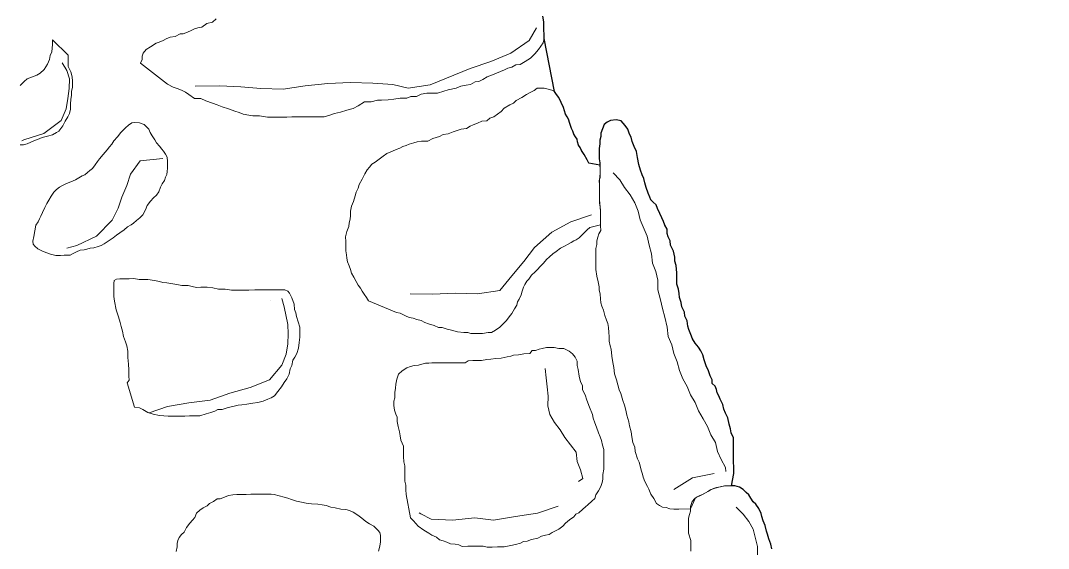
# Model space of a CAD drawing. Header units: millimetres. Extents: x -3113 to 15022, y -19591 to 4665.
# Drawn here: x -1424 to -769, y 605 to 941 of the extents above; entities that cross this region are included whole.
import ezdxf

# ---------------------------------------------------------------- set-up
doc = ezdxf.new("R2010")
doc.units = ezdxf.units.MM
doc.header["$XCLIPFRAME"] = 2
for name, color, linetype, lineweight in [('0A-detail', 7, 'Continuous', 18), ('0A-detail-detail', 7, 'Continuous', 13), ('0T-walltop', 7, 'Continuous', 30)]:
    doc.layers.add(name, color=color, linetype=linetype, lineweight=lineweight)
picture_1 = doc.add_image_def('image1.tif', size_in_pixel=(6668, 8809))

msp = doc.modelspace()

# ---------------------------------------------------------------- linework, layer by layer
at = {"layer": '0A-detail'}
for points in [[(-1091.35, 944.16), (-1090.71, 940.56), (-1090.7, 938.56), (-1090.67, 935.46), (-1090.64, 932.36), (-1090.62, 929.76), (-1091.19, 927.16), (-1092.67, 925.04), (-1094.05, 922.83), (-1096.43, 920.11), (-1099.3, 917.28), (-1102.58, 915.15), (-1105.77, 913.32), (-1108.57, 913.1), (-1111.15, 911.48), (-1113.75, 910.95), (-1115.84, 909.93), (-1118.33, 908.81), (-1120.92, 907.79), (-1123.51, 906.76), (-1126.9, 905.33), (-1129.68, 903.61), (-1132.27, 902.48), (-1134.47, 902.16), (-1137.45, 900.44), (-1140.25, 900.11), (-1143.64, 899.38), (-1146.73, 898.25), (-1151.82, 897.21), (-1154.41, 896.18), (-1158.5, 895.05), (-1161.1, 895.02), (-1165.3, 894.98), (-1168.9, 894.25), (-1171.99, 892.92), (-1175.59, 892.89), (-1178.18, 891.77), (-1182.28, 891.73), (-1186.47, 891.19), (-1190.07, 890.66), (-1194.17, 890.62), (-1196.77, 890.6), (-1200.86, 889.56), (-1204.96, 889.53), (-1209.13, 886.89), (-1212.22, 885.26), (-1216.31, 884.22), (-1220.4, 882.79), (-1224.09, 882.05), (-1227.18, 881.02), (-1230.77, 879.99), (-1234.37, 879.96), (-1237.97, 879.93), (-1240.57, 879.9), (-1243.67, 879.87), (-1246.27, 879.85), (-1248.87, 879.83), (-1251.37, 879.8), (-1254.57, 879.78), (-1259.67, 879.73), (-1263.27, 879.7), (-1266.87, 879.66), (-1272.08, 880.62), (-1276.18, 880.58), (-1278.78, 881.06), (-1282.39, 881.52), (-1285, 882.6), (-1287.61, 883.58), (-1291.72, 884.94), (-1295.83, 886.3), (-1298.94, 887.57), (-1302.05, 888.65), (-1306.27, 890.11), (-1309.38, 891.68), (-1313.48, 891.64), (-1317.1, 894.11), (-1319.22, 895.69), (-1321.33, 896.67), (-1323.84, 897.75), (-1327.04, 898.72), (-1330.66, 900.69), (-1347.78, 914.03), (-1346.81, 916.54), (-1346.83, 918.64), (-1346.14, 920.55), (-1344.26, 922.77), (-1341.48, 924.59), (-1337.9, 926.82), (-1336.01, 927.54), (-1333.42, 928.56), (-1331.43, 929.68), (-1328.83, 930.71), (-1325.74, 931.23), (-1322.65, 932.86), (-1320.55, 932.88), (-1317.96, 933.9), (-1315.47, 934.93), (-1313.38, 936.05), (-1311.29, 936.56), (-1308.69, 937.09), (-1305.61, 939.52), (-1302.02, 940.25), (-1299.54, 942.37)], [(-1424.46, 899.94), (-1421.98, 902.36), (-1420.1, 904.08), (-1417.41, 905.2), (-1413.92, 906.43), (-1411.83, 907.75), (-1409.35, 910.18), (-1407.18, 913.4), (-1405.91, 916.41), (-1405.33, 919.11), (-1404.35, 921.32), (-1403.99, 925.93), (-1404.02, 928.93), (-1394.03, 919.22), (-1394.01, 916.52), (-1393.99, 914.52), (-1393.97, 911.92), (-1392.34, 908.63), (-1391.31, 905.34), (-1391.28, 902.64), (-1391.26, 900.64), (-1391.25, 898.74), (-1391.82, 896.03), (-1391.8, 893.73), (-1392.18, 891.03), (-1392.45, 888.13), (-1392.42, 884.83), (-1393.2, 882.02), (-1394.08, 879.81), (-1395.85, 877.2), (-1397.43, 874.18), (-1398.61, 872.47), (-1399.9, 870.86), (-1401.49, 869.95), (-1403.87, 868.42), (-1407.17, 867.49), (-1410.46, 866.76), (-1413.45, 865.44), (-1415.34, 864.72), (-1417.73, 863.7), (-1420.02, 862.78), (-1422.32, 862.06), (-1424.62, 862.04)], [(-997.05, 603), (-997.08, 605.7), (-997.12, 609.69), (-998.46, 614.28), (-998.5, 618.58), (-998.53, 621.88), (-998.54, 623.88), (-997.96, 626.19), (-997.29, 628.49), (-997.31, 631.39), (-996.24, 634.5), (-994.76, 636.22), (-993.37, 637.43), (-991.77, 638.14), (-989.28, 639.27), (-986.2, 640.99), (-984.51, 642.11), (-982.61, 642.83), (-980.62, 643.55), (-978.32, 643.87), (-975.63, 644.59), (-972.93, 644.62), (-971.03, 644.63), (-969.03, 644.65), (-966.02, 643.68), (-963.71, 642.3), (-961.69, 640.32), (-960.08, 638.73), (-958.86, 636.74), (-957.34, 634.46), (-955.72, 632.87), (-953.7, 630.09), (-952.27, 626.9), (-951.85, 625.11), (-950.93, 622.31), (-949.6, 619.33), (-948.87, 615.73), (-948.25, 613.74), (-947.42, 610.74), (-945.99, 607.36), (-945.47, 604.46)], [(-1325.07, 602.73), (-1324.39, 605.73), (-1324.41, 607.73), (-1324.03, 609.64), (-1323.15, 611.64), (-1321.66, 613.46), (-1320.08, 614.97), (-1318.6, 618.09), (-1316.33, 620.81), (-1314.65, 622.62), (-1313.16, 624.33), (-1312.09, 627.24), (-1310.1, 628.96), (-1307.82, 630.58), (-1305.43, 631.91), (-1303.84, 633.32), (-1301.25, 634.64), (-1298.87, 636.36), (-1296.97, 636.38), (-1294.28, 637.31), (-1291.69, 638.43), (-1289.09, 638.75), (-1286.39, 639.08), (-1283.39, 639.1), (-1280.49, 639.13), (-1277.49, 639.16), (-1273.79, 639.19), (-1270.49, 639.22), (-1266.89, 639.25), (-1264.59, 639.28), (-1262.59, 639.09), (-1259.48, 638.22), (-1256.18, 637.35), (-1253.97, 636.77), (-1251.66, 635.89), (-1248.35, 634.82), (-1245.15, 634.15), (-1242.34, 633.58), (-1238.74, 633.11), (-1234.74, 632.95), (-1232.03, 632.37), (-1229.43, 631.99), (-1226.52, 631.02), (-1223.81, 630.44), (-1220.11, 629.78), (-1216.9, 629.51), (-1214.6, 628.83), (-1212.19, 627.85), (-1209.27, 625.88), (-1206.85, 624), (-1204.23, 621.92), (-1201.92, 620.34), (-1199.21, 618.77), (-1196.58, 616.39), (-1195.27, 614.8), (-1194.85, 612.81), (-1194.83, 610.81), (-1194.82, 608.91), (-1195.29, 606.2), (-1196.06, 602.89)]]:
    msp.add_lwpolyline(points, dxfattribs=at)
for points in [[(-1184.64, 755.1), (-1202.41, 762.64), (-1203.73, 764.63), (-1205.25, 766.82), (-1206.56, 768.81), (-1207.58, 770.6), (-1209, 772.58), (-1210.42, 774.87), (-1211.94, 777.66), (-1213.27, 780.25), (-1213.99, 782.64), (-1214.91, 784.93), (-1215.83, 787.52), (-1216.35, 789.82), (-1216.57, 791.82), (-1217, 794.41), (-1217.02, 796.71), (-1217.05, 800.41), (-1217.08, 803.41), (-1216.31, 806.82), (-1215.14, 810.03), (-1214.86, 812.33), (-1214.28, 814.64), (-1213.9, 816.94), (-1213.93, 819.84), (-1213.35, 822.95), (-1211.98, 825.96), (-1211.11, 829.57), (-1210.43, 831.87), (-1209.16, 834.48), (-1208.48, 836.79), (-1206.61, 840.21), (-1204.94, 843.52), (-1203.26, 846.14), (-1201.98, 847.85), (-1200.4, 849.76), (-1198.31, 851.08), (-1195.72, 852.91), (-1193.14, 854.83), (-1190.86, 856.55), (-1187.17, 858.08), (-1184.78, 859.11), (-1182.59, 859.93), (-1180.6, 860.94), (-1178.6, 861.56), (-1176.61, 862.48), (-1173.72, 863.21), (-1171.42, 863.93), (-1168.73, 864.35), (-1164.73, 864.39), (-1161.44, 866.02), (-1157.15, 867.36), (-1154.87, 868.68), (-1151.77, 869.11), (-1148.48, 870.24), (-1145.99, 871.16), (-1143.4, 872.08), (-1140.1, 872.51), (-1137.71, 873.93), (-1135.72, 874.75), (-1133.13, 875.87), (-1130.24, 877.1), (-1127.14, 877.33), (-1125.26, 878.95), (-1122.57, 879.97), (-1120.28, 881.59), (-1118, 883.31), (-1116.01, 885.33), (-1112.43, 887.46), (-1110.05, 888.68), (-1108.46, 890.3), (-1104.78, 892.23), (-1101.79, 894.06), (-1099.11, 895.58), (-1096.92, 896.7), (-1094.93, 898.12), (-1092.93, 898.14), (-1090.63, 898.16), (-1088.02, 897.48), (-1085.72, 897), (-1083.91, 896.02), (-1082.59, 894.23), (-1081.18, 892.25), (-1079.65, 888.96), (-1078.32, 885.77), (-1077.6, 883.68), (-1076.98, 881.68), (-1075.96, 879.99), (-1074.95, 878.4), (-1074.13, 875.61), (-1073.1, 872.52), (-1072.18, 870.83), (-1071.56, 868.83), (-1070.55, 867.24), (-1069.53, 865.55), (-1069.22, 863.95), (-1068.7, 861.76), (-1067.49, 860.27), (-1066.67, 858.48), (-1065.05, 855.79), (-1063.11, 852.41), (-1062.1, 850.42), (-1054.98, 848.98), (-1054.86, 846.48), (-1054.84, 843.78), (-1055.3, 839.68), (-1055.37, 836.98), (-1055.34, 833.58), (-1055.32, 830.98), (-1055.3, 828.28), (-1055.17, 825.08), (-1054.84, 822.38), (-1054.62, 819.58), (-1054.59, 816.68), (-1054.57, 814.08), (-1054.54, 811.08), (-1061.43, 809.42), (-1063.21, 807.9), (-1065.19, 805.79), (-1066.58, 804.47), (-1068.27, 802.76), (-1070.05, 801.54), (-1071.55, 800.73), (-1073.24, 799.71), (-1075.23, 798.7), (-1077.52, 797.47), (-1080.11, 796.15), (-1082.79, 793.93), (-1085.07, 792.51), (-1087.06, 790.69), (-1089.04, 788.87), (-1091.02, 786.65), (-1093.1, 784.53), (-1094.88, 782.62), (-1096.27, 781), (-1098.55, 778.98), (-1100.23, 776.37), (-1101.52, 775.06), (-1102.8, 773.05), (-1103.68, 771.34), (-1104.56, 768.63), (-1105.24, 766.42), (-1106.51, 763.71), (-1107.6, 762), (-1107.98, 759.8), (-1109.46, 757.38), (-1111.23, 754.47), (-1112.81, 752.45), (-1114.49, 750.04), (-1116.47, 748.12), (-1118.75, 745.8), (-1121.53, 743.77), (-1124.02, 742.45), (-1126.32, 742.43), (-1129.92, 741.7), (-1133.22, 741.67), (-1135.22, 741.65), (-1137.22, 741.63), (-1139.22, 742.31), (-1141.82, 742.29), (-1145.83, 742.85), (-1149.54, 743.92), (-1152.44, 744.39), (-1155.45, 745.47), (-1157.95, 745.64), (-1160.76, 746.72), (-1164.17, 747.99), (-1166.68, 748.67), (-1168.99, 749.94), (-1171.7, 750.62), (-1174.01, 751.5), (-1176.61, 751.88), (-1178.92, 752.96), (-1182.34, 754.72)], [(-994.06, 636.82), (-997.3, 629.89), (-1004.6, 629.73), (-1007.9, 629.7), (-1010.5, 629.97), (-1012.81, 630.75), (-1015.21, 631.03), (-1017.12, 632.11), (-1018.83, 633.2), (-1020.66, 636.58), (-1022.48, 639.17), (-1023.91, 642.45), (-1024.73, 644.15), (-1026.46, 647.23), (-1027.48, 650.02), (-1027.9, 652.02), (-1028.62, 654.61), (-1029.45, 657.3), (-1029.97, 659.6), (-1030.99, 661.89), (-1032.43, 666.48), (-1032.76, 669.17), (-1034.08, 672.16), (-1034.71, 675.76), (-1035.14, 679.05), (-1036.18, 682.84), (-1036.5, 685.34), (-1037.84, 689.63), (-1038.57, 692.92), (-1039.3, 695.92), (-1040.42, 698.91), (-1041.67, 703.5), (-1042.69, 705.79), (-1043.62, 709.08), (-1044.34, 712.07), (-1045.68, 715.96), (-1046.12, 719.96), (-1046.75, 723.25), (-1047.48, 727.24), (-1047.82, 731.64), (-1048.54, 733.83), (-1049.17, 736.73), (-1049.2, 739.83), (-1049.22, 742.43), (-1049.45, 745.53), (-1049.97, 748.02), (-1050.79, 750.31), (-1051.82, 753.21), (-1052.65, 756.6), (-1053.77, 759.19), (-1054.39, 761.18), (-1054.71, 763.88), (-1054.74, 766.88), (-1055.46, 769.47), (-1055.48, 771.47), (-1056.11, 774.77), (-1057.04, 778.26), (-1057.58, 782.45), (-1057.61, 785.75), (-1057.63, 787.95), (-1057.66, 790.65), (-1057.68, 793.25), (-1057.7, 795.85), (-1057.03, 798.56), (-1057.05, 800.86), (-1056.37, 803.17), (-1055.59, 805.37), (-1054.51, 807.48), (-1054.53, 810.48), (-1054.56, 813.18), (-1054.58, 815.08), (-1054.6, 817.28), (-1054.62, 820.38), (-1055.06, 824.38), (-1055.29, 827.28), (-1055.31, 829.28), (-1055.34, 832.78), (-1055.37, 836.28), (-1055.4, 839.28), (-1054.81, 841.18), (-1054.83, 843.18), (-1054.85, 845.58), (-1054.87, 847.48), (-1055.1, 850.58), (-1055.52, 853.08), (-1055.55, 856.08), (-1055.58, 859.78), (-1055.01, 862.68), (-1055.03, 864.98), (-1054.35, 867.39), (-1054.37, 869.39), (-1053.29, 872.3), (-1052.22, 875.11), (-1050.43, 876.42), (-1048.24, 877.54), (-1044.55, 878.08), (-1041.44, 877.4), (-1038.91, 874.43), (-1037.19, 871.94), (-1036.06, 868.85), (-1035.14, 866.86), (-1034.52, 864.17), (-1033.09, 860.98), (-1031.76, 857.69), (-1031.03, 854), (-1030.09, 849.41), (-1029.05, 845.82), (-1028.13, 842.92), (-1027.01, 840.53), (-1026.28, 837.84), (-1025.45, 834.85), (-1024.22, 831.26), (-1023.1, 828.67), (-1022.58, 826.97), (-1021.07, 825.39), (-1019.25, 823.7), (-1018.23, 821.41), (-1016.9, 818.32), (-1015.48, 815.44), (-1014.56, 813.15), (-1013.54, 810.85), (-1012.11, 808.27), (-1012.09, 805.57), (-1011.47, 803.27), (-1010.25, 800.78), (-1010.02, 797.99), (-1008.09, 794.2), (-1007.35, 790.41), (-1007.33, 787.81), (-1006.3, 785.12), (-1005.96, 780.32), (-1005.93, 777.22), (-1005.9, 773.22), (-1004.87, 769.93), (-1004.54, 767.23), (-1004.32, 764.64), (-1003.29, 761.55), (-1002.76, 758.65), (-1001.13, 755.36), (-1000.81, 752.77), (-999.38, 749.78), (-999.05, 746.48), (-998.33, 744.19), (-997.1, 741.1), (-996.08, 738.31), (-994.25, 735.63), (-992.13, 733.05), (-990.61, 730.66), (-989.49, 728.07), (-988.46, 724.88), (-987.22, 721.09), (-985.89, 717.9), (-984.67, 714.81), (-983.54, 712.22), (-983.52, 709.92), (-981.5, 708.04), (-980.79, 705.95), (-980.17, 703.85), (-979.15, 702.06), (-978.43, 699.77), (-976.7, 696.38), (-976.07, 693.49), (-974.95, 690.9), (-973.52, 688.01), (-972.69, 683.82), (-971.76, 680.93), (-971.34, 678.33), (-969.91, 675.24), (-969.88, 672.34), (-969.86, 670.04), (-969.83, 667.14), (-969.8, 663.84), (-969.78, 661.44), (-969.76, 659.14), (-969.74, 657.14), (-969.72, 654.84), (-969.7, 652.54), (-971.03, 644.63), (-973.63, 644.61), (-976.33, 644.38), (-980.12, 643.55), (-982.12, 642.93), (-984.11, 642.21), (-985.8, 641.2), (-987.69, 640.08), (-990.48, 638.66)], [(-1353.44, 875.98), (-1351.54, 876.2), (-1348.54, 876.03), (-1345.43, 874.95), (-1343.82, 873.37), (-1342.6, 871.98), (-1341.59, 869.99), (-1340.36, 867.7), (-1338.74, 865.31), (-1337.63, 863.42), (-1335.81, 861.24), (-1334.19, 859.35), (-1333.08, 857.96), (-1331.86, 856.08), (-1330.84, 854.28), (-1330.62, 851.49), (-1330.59, 848.89), (-1330.58, 847.19), (-1330.86, 845.08), (-1331.14, 843.18), (-1331.83, 841.37), (-1332.61, 839.37), (-1333.99, 837.16), (-1335.17, 834.94), (-1336.24, 832.03), (-1337.62, 829.92), (-1339.51, 828.3), (-1341.49, 826.19), (-1343.66, 823.37), (-1344.74, 820.66), (-1346.41, 817.34), (-1348.29, 815.52), (-1350.38, 813.81), (-1352.26, 812.09), (-1353.85, 811.07), (-1356.04, 809.75), (-1358.22, 807.93), (-1361.11, 805.91), (-1363.19, 804.39), (-1365.28, 802.67), (-1367.17, 801.55), (-1369.05, 800.14), (-1370.94, 798.82), (-1372.83, 797.9), (-1374.93, 797.18), (-1377.62, 796.36), (-1380.02, 796.04), (-1382.11, 795.52), (-1383.81, 795.1), (-1386.31, 794.78), (-1388.7, 793.76), (-1390.69, 792.64), (-1392.68, 791.62), (-1394.38, 791.61), (-1396.48, 791.59), (-1398.78, 791.57), (-1401.78, 791.54), (-1405.18, 792.21), (-1408.19, 793.28), (-1410.7, 794.46), (-1413.32, 795.74), (-1415.13, 797.32), (-1416.34, 798.71), (-1416.46, 800.51), (-1415.79, 803.51), (-1414.55, 810.82), (-1413.17, 812.84), (-1412.19, 814.75), (-1411.4, 816.45), (-1410.23, 818.96), (-1408.86, 822.18), (-1407.48, 824.69), (-1406.2, 826.8), (-1404.82, 829.21), (-1403.04, 831.83), (-1401.36, 833.65), (-1399.57, 835.06), (-1397.48, 836.18), (-1395.09, 837.3), (-1392.3, 838.53), (-1389.31, 839.65), (-1387.13, 841.07), (-1384.94, 842.29), (-1383.24, 843.01), (-1381.56, 844.42), (-1380.07, 845.64), (-1378.38, 846.95), (-1376.8, 849.27), (-1375.22, 851.48), (-1374.03, 853.19), (-1371.66, 855.91), (-1369.19, 858.84), (-1367.7, 860.85), (-1366.22, 862.56), (-1364.74, 864.68), (-1362.56, 867.1), (-1360.39, 869.92), (-1358.7, 871.53), (-1357.31, 872.95), (-1355.53, 874.66)], [(-1364.86, 767.67), (-1364.89, 770.67), (-1364.91, 773.57), (-1364.63, 775.58), (-1363.14, 776.39), (-1361.04, 776.61), (-1358.34, 776.63), (-1355.04, 776.66), (-1352.14, 776.69), (-1348.64, 776.12), (-1346.44, 776.14), (-1343.14, 776.17), (-1338.83, 775.51), (-1335.82, 774.84), (-1333.62, 774.26), (-1331.02, 774.08), (-1327.31, 773.31), (-1324.61, 773.04), (-1321.6, 772.36), (-1317.4, 772.4), (-1313.99, 771.53), (-1311.99, 771.15), (-1309.39, 771.18), (-1305.39, 771.21), (-1301.79, 770.74), (-1298.18, 769.98), (-1293.88, 770.02), (-1289.87, 769.35), (-1286.87, 769.38), (-1284.27, 769.4), (-1282.07, 769.42), (-1278.77, 769.45), (-1274.97, 769.49), (-1272.37, 769.51), (-1269.77, 769.53), (-1267.07, 769.56), (-1264.77, 769.58), (-1261.27, 769.61), (-1258.77, 769.63), (-1255.77, 769.66), (-1253.97, 768.78), (-1252.85, 767.39), (-1251.43, 764.4), (-1249.99, 760.41), (-1249.76, 757.11), (-1248.84, 754.92), (-1248.42, 752.53), (-1247.39, 749.24), (-1246.36, 745.74), (-1246.32, 741.94), (-1246.3, 739.34), (-1246.77, 736.04), (-1247.04, 732.44), (-1248.21, 729.03), (-1249.48, 726.72), (-1250.77, 724.7), (-1251.44, 721.4), (-1252.42, 719.09), (-1253.09, 715.88), (-1254.66, 712.77), (-1256.34, 710.45), (-1257.91, 707.74), (-1260.29, 704.82), (-1262.46, 702), (-1264.45, 700.78), (-1266.74, 699.76), (-1269.73, 698.63), (-1273.02, 697.7), (-1276.32, 697.37), (-1280.01, 696.74), (-1283.31, 696.31), (-1285.61, 695.99), (-1288.9, 695.26), (-1291.9, 694.63), (-1295.78, 693.3), (-1298.48, 693.27), (-1300.47, 692.15), (-1303.07, 691.33), (-1305.96, 690.5), (-1309.95, 689.17), (-1313.65, 689.13), (-1316.55, 689.11), (-1319.55, 689.08), (-1321.95, 689.06), (-1325.55, 689.03), (-1330.15, 688.98), (-1335.75, 689.53), (-1339.76, 690.2), (-1343.07, 691.27), (-1346.39, 693.24), (-1348.4, 694.42), (-1351.7, 694.69), (-1356.24, 710.35), (-1355.15, 711.86), (-1355.18, 714.56), (-1355.21, 718.46), (-1355.45, 722.06), (-1355.89, 726.45), (-1355.92, 730.35), (-1356.65, 733.75), (-1357.38, 736.34), (-1358.71, 739.83), (-1359.34, 743.12), (-1360.07, 746.22), (-1360.79, 748.81), (-1361.92, 752.4), (-1363.26, 756.79), (-1364.41, 762.28), (-1364.84, 765.37)], [(-1175.75, 624.18), (-1178.59, 639.05), (-1178.62, 642.05), (-1178.64, 645.05), (-1179.37, 647.55), (-1179.4, 650.95), (-1179.43, 654.45), (-1179.45, 657.25), (-1180.08, 659.84), (-1180.11, 663.24), (-1180.17, 669.84), (-1181.9, 673.72), (-1182.23, 676.42), (-1182.65, 679.02), (-1183.58, 682.31), (-1184.31, 685.6), (-1184.33, 688.3), (-1185.15, 690.3), (-1185.88, 692.89), (-1186.4, 695.79), (-1186.43, 698.49), (-1185.75, 700.79), (-1185.78, 704.09), (-1185.3, 706.8), (-1185.13, 709.5), (-1184.35, 712.5), (-1183.38, 715.71), (-1181.1, 717.93), (-1178.02, 719.86), (-1175.73, 720.78), (-1173.33, 721.3), (-1170.73, 721.53), (-1168.44, 722.15), (-1166.15, 722.87), (-1164.15, 722.89), (-1162.15, 722.91), (-1159.85, 722.93), (-1157.55, 722.95), (-1154.45, 722.98), (-1151.95, 723), (-1149.65, 723.02), (-1146.95, 723.04), (-1143.15, 723.08), (-1140.95, 723.1), (-1139.06, 724.21), (-1136.06, 724.44), (-1133.46, 724.47), (-1130.46, 724.49), (-1127.17, 725.22), (-1124.47, 725.25), (-1121.37, 725.88), (-1117.87, 725.91), (-1114.08, 726.84), (-1111.88, 727.36), (-1109.99, 727.98), (-1106.99, 728.21), (-1103.4, 728.74), (-1099.7, 729.07), (-1098.12, 730.79), (-1096.12, 730.8), (-1093.62, 731.63), (-1091.83, 732.14), (-1089.13, 732.77), (-1086.23, 732.79), (-1084.23, 732.81), (-1081.23, 732.24), (-1077.93, 732.07), (-1074.61, 730.5), (-1072.5, 728.82), (-1070.68, 726.63), (-1069.55, 724.04), (-1069.53, 721.34), (-1068.91, 718.75), (-1068.17, 714.46), (-1067.43, 710.96), (-1066.11, 708.57), (-1066.09, 705.87), (-1064.46, 702.59), (-1063.43, 699.3), (-1061.59, 694.71), (-1059.74, 690.03), (-1059.32, 687.74), (-1058.3, 684.74), (-1057.27, 681.95), (-1055.94, 678.27), (-1054.92, 675.87), (-1053.9, 673.58), (-1053.27, 670.59), (-1052.54, 667.7), (-1052.51, 663.7), (-1052.48, 660.7), (-1052.46, 658.7), (-1052.43, 655.1), (-1053.1, 651.79), (-1053.07, 648.79), (-1053.65, 646.78), (-1054.43, 644.18), (-1055.91, 641.46), (-1057.58, 638.85), (-1058.16, 636.54), (-1060.05, 634.83), (-1062.62, 632.4), (-1064.11, 631.19), (-1065.8, 629.67), (-1068.38, 627.45), (-1070.37, 626.53), (-1071.66, 624.82), (-1074.34, 622.8), (-1076.92, 620.77), (-1078.6, 618.86), (-1081.18, 616.83), (-1085.47, 614.8), (-1087.45, 613.48), (-1089.75, 613.16), (-1092.34, 612.43), (-1094.63, 611.21), (-1098.63, 610.38), (-1101.32, 609.35), (-1103.61, 609.03), (-1105.6, 608.01), (-1108.9, 607.18), (-1111.79, 606.56), (-1116.08, 605.62), (-1120.28, 605.58), (-1123.58, 605.55), (-1126.78, 605.52), (-1129.39, 606.1), (-1132.69, 606.07), (-1135.99, 606.04), (-1139.29, 606.01), (-1142.89, 605.98), (-1144.9, 606.96), (-1147.2, 607.34), (-1150.2, 607.61), (-1152.51, 608.59), (-1154.82, 609.57), (-1157.23, 610.15), (-1159.24, 611.83), (-1162.15, 613.1), (-1164.16, 614.38), (-1167.18, 616.36), (-1170.81, 618.92), (-1173.84, 622.3)]]:
    msp.add_lwpolyline(points, close=True, dxfattribs=at)
at = {"layer": '0A-detail-detail'}
for points in [[(-1095.5, 936.64), (-1100.14, 928.62), (-1111.73, 920.41), (-1124.55, 915.22), (-1137.66, 910.79), (-1163.29, 900.41), (-1177.32, 898.23), (-1187, 900.46), (-1199.69, 901.46), (-1213.88, 901.86), (-1228.53, 901.19), (-1242.87, 899.77), (-1256.9, 897.6), (-1271.1, 897.99), (-1283.79, 899), (-1297.23, 899.7), (-1312.93, 899.48)], [(-1397.8, 914.36), (-1394.73, 909.52), (-1393.09, 904.09), (-1393.35, 897.9), (-1394.08, 891.52), (-1395.29, 884.94), (-1398.4, 877.59), (-1409.4, 869.26), (-1422.15, 865.2), (-1423.57, 864.63)], [(-1333.71, 853.32), (-1348.05, 851.9), (-1354.2, 843.26), (-1356.59, 836.15), (-1359.72, 828.74), (-1362.11, 821.63), (-1366, 813.91), (-1375.92, 803.74), (-1388.43, 797.8), (-1394.76, 796.11)], [(-1046.6, 844.09), (-1042.21, 839.73), (-1039.31, 834.76), (-1035.67, 830.09), (-1032.78, 825.12), (-1030.64, 819.84), (-1029.25, 814.25), (-1024.98, 803.7), (-1023.59, 798.11), (-1022.21, 792.53), (-1021.58, 786.64), (-1019.44, 781.36), (-1018.05, 775.78), (-1018.18, 769.58), (-1016.49, 763.25), (-1015.1, 757.66), (-1013.72, 752.08), (-1012.03, 745.74), (-1011.4, 739.85), (-1009.26, 734.57), (-1007.88, 728.99), (-1005.74, 723.71), (-1004.35, 718.13), (-1002.21, 712.85), (-999.32, 707.88), (-997.18, 702.6), (-994.29, 697.63), (-992.15, 692.35), (-989.26, 687.37), (-986.37, 682.4), (-984.23, 677.12), (-981.34, 672.15), (-979.96, 666.56), (-977.82, 661.29), (-974.93, 656.31), (-974.76, 653.75)], [(-1060.38, 817.45), (-1073.49, 813.01), (-1085.69, 806.31), (-1096.67, 796.6), (-1103.58, 787.66), (-1111.24, 778.41), (-1118.9, 769.16), (-1132.93, 766.99), (-1147.13, 767.38), (-1161.77, 766.72), (-1175.97, 767.11)], [(-1257.82, 764.06), (-1256.17, 758.64), (-1253.84, 747.41), (-1253.62, 741.41), (-1253.88, 735.22), (-1255.08, 728.64), (-1257.72, 721.48), (-1265.58, 712.21), (-1277.93, 707.21), (-1290.87, 703.63), (-1303.41, 699.1), (-1317.12, 697.42), (-1330.63, 695.27), (-1342.23, 691.13)], [(-1265.05, 762.79), (-1265.05, 762.79)], [(-1089.98, 719.43), (-1089.35, 713.54), (-1088.72, 707.65), (-1088.09, 701.77), (-1088.21, 695.57), (-1086.83, 689.99), (-1083.93, 685.01), (-1080.29, 680.35), (-1077.4, 675.37), (-1073.75, 670.71), (-1070.11, 666.04), (-1069.48, 660.15), (-1067.34, 654.87), (-1065.95, 649.29), (-1068.66, 647.31)], [(-982.16, 652.51), (-995.89, 649.58), (-1007.78, 642.13)], [(-1081.58, 631.55), (-1094.69, 627.11), (-1108.73, 624.94), (-1122.76, 622.76), (-1134.7, 624.07), (-1149.04, 622.65), (-1162.48, 623.35), (-1169.14, 626.8), (-1170.2, 627.25)], [(-968.17, 630.96), (-963.77, 626.6), (-960.12, 621.93), (-957.23, 616.96), (-954.46, 605.79), (-954.58, 599.6), (-953.95, 593.71), (-954.08, 587.51), (-954.2, 581.32), (-953.57, 575.43), (-953.69, 569.24), (-952.31, 563.65), (-950.92, 558.07), (-949.54, 552.48), (-948.15, 546.9), (-945.26, 541.93), (-943.12, 536.65), (-939.48, 531.98), (-937.34, 526.7), (-935.96, 521.12), (-936.85, 519)]]:
    msp.add_lwpolyline(points, dxfattribs=at)
at = {"layer": '0T-walltop'}
msp.add_lwpolyline([(-945.47, 604.46), (-945.99, 607.36), (-947.42, 610.74), (-948.25, 613.74), (-948.87, 615.73), (-949.6, 619.33), (-950.93, 622.31), (-951.85, 625.11), (-952.27, 626.9), (-953.7, 630.09), (-955.72, 632.87), (-957.34, 634.46), (-958.86, 636.74), (-960.08, 638.73), (-961.69, 640.32), (-963.71, 642.3), (-966.02, 643.68), (-969.03, 644.65), (-971.03, 644.63), (-969.7, 652.54), (-969.72, 654.84), (-969.74, 657.14), (-969.76, 659.14), (-969.78, 661.44), (-969.8, 663.84), (-969.83, 667.14), (-969.86, 670.04), (-969.88, 672.34), (-969.91, 675.24), (-971.34, 678.33), (-971.76, 680.93), (-972.69, 683.82), (-973.52, 688.01), (-974.95, 690.9), (-976.07, 693.49), (-976.7, 696.38), (-978.43, 699.77), (-979.15, 702.06), (-980.17, 703.85), (-980.79, 705.95), (-981.5, 708.04), (-983.52, 709.92), (-983.54, 712.22), (-984.67, 714.81), (-985.89, 717.9), (-987.22, 721.09), (-988.46, 724.88), (-989.49, 728.07), (-990.61, 730.66), (-992.13, 733.05), (-994.25, 735.63), (-996.08, 738.31), (-997.1, 741.1), (-998.33, 744.19), (-999.05, 746.48), (-999.38, 749.78), (-1000.81, 752.77), (-1001.13, 755.36), (-1002.76, 758.65), (-1003.29, 761.55), (-1004.32, 764.64), (-1004.54, 767.23), (-1004.87, 769.93), (-1005.9, 773.22), (-1005.93, 777.22), (-1005.96, 780.32), (-1006.3, 785.12), (-1007.33, 787.81), (-1007.35, 790.41), (-1008.09, 794.2), (-1010.02, 797.99), (-1010.25, 800.78), (-1011.47, 803.27), (-1012.09, 805.57), (-1012.11, 808.27), (-1013.54, 810.85), (-1014.56, 813.15), (-1015.48, 815.44), (-1016.9, 818.32), (-1018.23, 821.41), (-1019.25, 823.7), (-1021.07, 825.39), (-1022.58, 826.97), (-1023.1, 828.67), (-1024.22, 831.26), (-1025.45, 834.85), (-1026.28, 837.84), (-1027.01, 840.53), (-1028.13, 842.92), (-1029.05, 845.82), (-1030.09, 849.41), (-1031.03, 854), (-1031.76, 857.69), (-1033.09, 860.98), (-1034.52, 864.17), (-1035.14, 866.86), (-1036.06, 868.85), (-1037.19, 871.94), (-1038.91, 874.43), (-1041.44, 877.4), (-1044.55, 878.08), (-1048.24, 877.54), (-1050.43, 876.42), (-1052.22, 875.11), (-1053.29, 872.3), (-1054.37, 869.39), (-1054.35, 867.39), (-1055.03, 864.98), (-1055.01, 862.68), (-1055.58, 859.78), (-1055.55, 856.08), (-1055.52, 853.08), (-1055.1, 850.58), (-1054.98, 848.98), (-1062.1, 850.42), (-1063.11, 852.41), (-1065.05, 855.79), (-1066.67, 858.48), (-1067.49, 860.27), (-1068.7, 861.76), (-1069.22, 863.95), (-1069.53, 865.55), (-1070.55, 867.24), (-1071.56, 868.83), (-1072.18, 870.83), (-1073.1, 872.52), (-1074.13, 875.61), (-1074.95, 878.4), (-1075.96, 879.99), (-1076.98, 881.68), (-1077.6, 883.68), (-1078.32, 885.77), (-1079.65, 888.96), (-1081.18, 892.25), (-1082.59, 894.23), (-1083.91, 896.02), (-1090.62, 929.76), (-1090.64, 932.36), (-1090.67, 935.46), (-1090.7, 938.56), (-1090.71, 940.56), (-1091.35, 944.16)], dxfattribs=at)

# ---------------------------------------------------------------- pictures from other files: only their frames are drawn
image = msp.add_image(picture_1, insert=(4548.77, 3178.52), size_in_units=(6666.97, 8807.64), rotation=-180)
image.set_boundary_path([(2179.183, 8808.5), (-0.5, 3859.024), (791.069, 3508.694), (-0.5, 1607.599), (-0.5, 1607.599), (3674.987, -0.5), (6667.5, 6386.38), (6667.5, 7108.85), (2641.037, 8808.5), (2179.183, 8808.5)])

doc.saveas('drawing.dxf')
